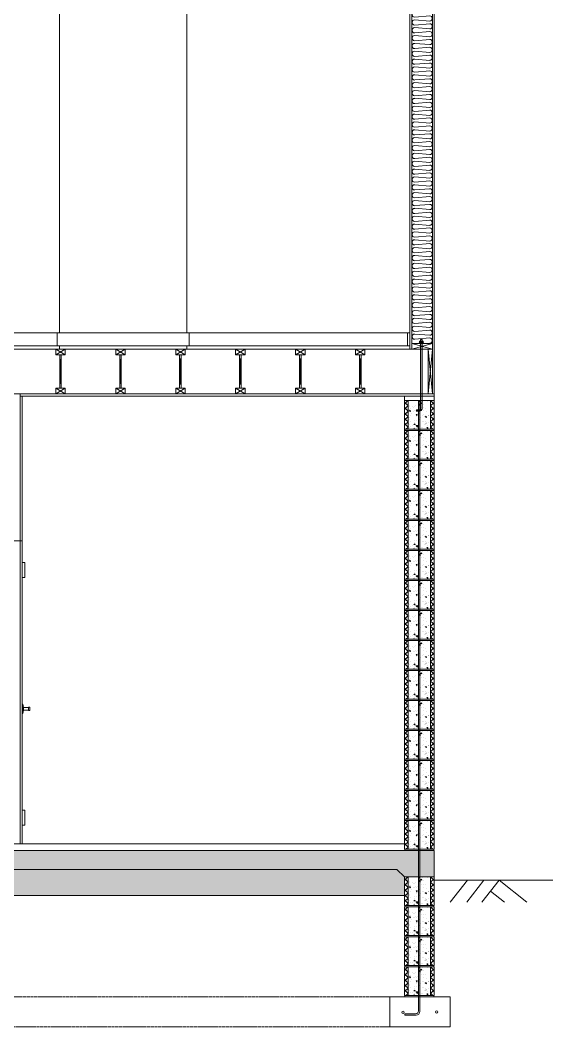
# Model space of a CAD drawing. Header units: inches. Extents: x 99 to 15695, y -7208 to 2559.
# Drawn here: x 14168.6 to 14309.2, y -4393.2 to -4124.8 of the extents above; entities that cross this region are included whole.
import ezdxf

# ---------------------------------------------------------------- set-up
doc = ezdxf.new("R2010")
doc.units = ezdxf.units.IN
doc.header["$LTSCALE"] = 96
doc.header["$MEASUREMENT"] = 0
doc.linetypes.add('Dash', pattern=[0.225, 0.15, -0.075])
doc.layers.get('0').update_dxf_attribs({"lineweight": 5})
for name, color, linetype, lineweight in [('Common', 4, 'Continuous', 5), ('Dimensions', 7, 'Continuous', 0), ('Section', 6, 'Continuous', 20)]:
    doc.layers.add(name, color=color, linetype=linetype, lineweight=lineweight)
doc.layers.add('Hatch', color=7, linetype='Continuous', lineweight=0, true_color=0x919191)
doc.layers.add('Insulate', color=7, linetype='Continuous', lineweight=0, true_color=0x918d8e)

# ---------------------------------------------------------------- blocks, each defined once
blk = doc.blocks.new('*U401')
at = {"layer": 'Insulate', "transparency": 33554687}
for p, q in [((2, -0.17), (-2, 0.17)), ((-2, -1.22), (2, -0.87))]:
    blk.add_line(p, q, dxfattribs=at)
for centre, start, end in [((-2, -0.52), 90, 270), ((2, 0.52), 270, 90)]:
    blk.add_arc(centre, 0.696, start, end, dxfattribs=at)
blk = doc.blocks.new('*U402')
at = {"layer": 'Insulate', "color": 0, "linetype": 'ByBlock', "lineweight": -2, "transparency": 16777216}
for p in [(0, 0), (0, -2.09), (0, -4.19), (0, -6.28), (0, -8.38), (0, -10.47), (0, -12.57), (0, -14.66), (0, -16.76), (0, -18.85), (0, -20.95), (0, -23.04), (0, -25.14), (0, -27.23), (0, -29.32), (0, -31.42), (0, -33.51), (0, -35.61), (0, -37.7), (0, -39.8), (0, -41.89), (0, -43.99), (0, -46.08), (0, -48.18), (0, -50.27), (0, -52.36), (0, -54.46), (0, -56.55), (0, -58.65), (0, -60.74), (0, -62.84), (0, -64.93), (0, -67.03), (0, -69.12), (0, -71.22), (0, -73.31), (0, -75.41), (0, -77.5), (0, -79.59), (0, -81.69), (0, -83.78), (0, -85.88), (0, -87.97), (0, -90.07), (0, -92.16), (0, -94.26), (0, -96.35), (0, -98.45), (0, -100.54), (0, -102.63)]:
    blk.add_blockref('*U401', p, dxfattribs=at)
blk = doc.blocks.new('-CAD Details ToolKit_ 8_ CMU w_ Grout')
at = {"layer": 'Common', "transparency": 33554687}
for points in [[(-3.81, 0.01), (-3.81, 7.62), (-2.81, 7.62), (-2.81, 0.01)], [(-3.69, 7.62), (-3.69, 8), (4.06, 8), (4.06, 7.62)], [(-2.81, 0.01), (-2.81, 7.62), (3.19, 7.62), (3.19, 0.01)], [(3.19, 0.01), (3.19, 7.62), (4.19, 7.62), (4.19, 0.01)]]:
    blk.add_lwpolyline(points, close=True, dxfattribs=at)
at = {"layer": 'Hatch', "transparency": 33554687}
for p, q in [((-3.81, 7.5), (-3.8, 7.52)), ((-3.81, 6.64), (-3.66, 6.49)), ((-3.81, 6.09), (-3.63, 6.27)), ((-3.8, 7.52), (-3.69, 7.62)), ((-2.81, 5.64), (-3.66, 6.49)), ((-3.63, 6.27), (-2.81, 7.09)), ((-3.47, 5.02), (-2.81, 5.67)), ((-3.38, 7.62), (-2.81, 7.06)), ((-2.81, 7.55), (-2.81, 7.55)), ((-2.81, 7.43), (-2.81, 7.43)), ((-2.81, 6.83), (-2.81, 6.83)), ((-2.81, 5.93), (-2.81, 5.93)), ((-2.81, 5.84), (-2.81, 5.84)), ((-2.76, 7.59), (-2.76, 7.59)), ((-2.71, 7.62), (-2.71, 7.62)), ((-2.62, 6.85), (-2.62, 6.85)), ((-2.57, 6.12), (-2.57, 6.12)), ((-2.54, 7.26), (-2.54, 7.26)), ((-2.32, 6.31), (-2.32, 6.31)), ((-2.29, 6.89), (-2.29, 6.89)), ((-2.24, 5.48), (-2.24, 5.48)), ((-1.69, 6.72), (-1.69, 6.72)), ((-1.39, 7.52), (-1.3, 7.62)), ((-1.39, 7.52), (-1.09, 7.5)), ((-1.27, 6.39), (-0.92, 6.52)), ((-1.27, 6.39), (-1.02, 6.22)), ((-1.13, 5.9), (-1.13, 5.9)), ((-1.09, 7.5), (-1.11, 7.62)), ((-1.04, 7.06), (-1.04, 7.06)), ((-1.02, 6.22), (-0.92, 6.52)), ((-0.66, 6.7), (-0.27, 7.1)), ((-0.66, 6.7), (-0.22, 6.63)), ((-0.22, 6.63), (-0.27, 7.1)), ((0.24, 6.66), (0.24, 6.66)), ((0.38, 7.25), (0.38, 7.25)), ((0.45, 7.62), (0.45, 7.62)), ((0.86, 7.13), (0.86, 7.13)), ((0.96, 5.59), (0.96, 5.59)), ((0.99, 7.13), (0.99, 7.13)), ((1.29, 5.57), (1.29, 5.57)), ((1.29, 5.57), (1.29, 5.57)), ((1.44, 6.31), (1.44, 6.31)), ((1.5, 7.62), (1.5, 7.62)), ((1.51, 6.27), (1.51, 6.27)), ((1.71, 6.14), (1.71, 6.14)), ((1.71, 6.14), (1.71, 6.14)), ((1.77, 6.21), (1.77, 6.21)), ((1.77, 6.21), (1.77, 6.21)), ((1.82, 5.64), (1.82, 5.64)), ((1.86, 6.33), (1.86, 6.33)), ((1.86, 6.33), (1.86, 6.33)), ((1.87, 7.62), (1.87, 7.62)), ((1.98, 5.97), (1.98, 5.97)), ((2, 6.2), (2, 6.2)), ((2.02, 7.53), (2.02, 7.53)), ((2.2, 7.21), (2.44, 7.5)), ((2.2, 7.21), (2.49, 7.18)), ((2.23, 6), (2.23, 6)), ((2.28, 6.6), (2.28, 6.6)), ((2.5, 7.2), (2.44, 7.5)), ((2.49, 7.18), (2.5, 7.18)), ((2.5, 7.18), (2.5, 7.2)), ((2.51, 7.22), (2.51, 7.22)), ((2.51, 7.22), (2.51, 7.22)), ((2.58, 7.17), (2.58, 7.17)), ((2.69, 5.75), (2.69, 5.75)), ((3.14, 7.56), (3.14, 7.56)), ((3.14, 7.56), (3.14, 7.56)), ((3.16, 7.56), (3.16, 7.56)), ((3.19, 7.57), (3.19, 7.57)), ((3.19, 7.06), (3.25, 7.12)), ((3.27, 7.01), (3.19, 7.09)), ((3.19, 7.02), (3.19, 7.02)), ((3.19, 7.01), (3.19, 7.01)), ((3.19, 5.64), (3.42, 5.87)), ((3.19, 5.67), (3.48, 5.38)), ((3.19, 5.44), (3.19, 5.44)), ((3.19, 5.39), (3.19, 5.39)), ((3.25, 7.12), (3.76, 7.62)), ((3.27, 7.01), (4.19, 6.09)), ((3.42, 5.87), (4.19, 6.64)), ((4.19, 4.67), (3.48, 5.38)), ((4.19, 7.5), (4.06, 7.62)), ((-3.81, 5.23), (-3.45, 4.86)), ((-3.81, 4.67), (-3.47, 5.02)), ((-3.81, 3.81), (-3.24, 3.24)), ((-3.81, 3.26), (-3.31, 3.77)), ((-2.81, 4.23), (-3.45, 4.86)), ((-3.31, 3.77), (-2.81, 4.26)), ((-3.24, 3.24), (-2.81, 2.81)), ((-3.14, 2.52), (-2.81, 2.84)), ((-2.81, 4.31), (-2.81, 4.31)), ((-2.81, 4.26), (-2.81, 4.26)), ((-2.81, 3.23), (-2.81, 3.23)), ((-2.81, 2.7), (-2.81, 2.7)), ((-2.63, 2.83), (-2.63, 2.83)), ((-2.6, 4.48), (-2.6, 4.48)), ((-2.48, 2.76), (-2.13, 2.9)), ((-2.48, 2.76), (-2.24, 2.6)), ((-2.45, 2.98), (-2.45, 2.98)), ((-2.38, 4.64), (-2.38, 4.64)), ((-2.36, 5.09), (-2.36, 5.09)), ((-2.29, 3.93), (-2.29, 3.93)), ((-2.24, 2.6), (-2.13, 2.9)), ((-1.83, 3.36), (-1.83, 3.36)), ((-1.37, 2.95), (-1.37, 2.95)), ((-1.2, 2.79), (-1.2, 2.79)), ((-0.99, 5.27), (-0.99, 5.27)), ((-0.69, 3.76), (-0.45, 4.05)), ((-0.69, 3.76), (-0.39, 3.73)), ((-0.68, 2.9), (-0.68, 2.9)), ((-0.68, 2.9), (-0.68, 2.9)), ((-0.51, 5.34), (-0.51, 5.34)), ((-0.46, 4.35), (-0.46, 4.35)), ((-0.39, 3.73), (-0.45, 4.05)), ((-0.18, 3.57), (-0.18, 3.57)), ((-0.18, 3.57), (-0.18, 3.57)), ((0.12, 3.33), (0.12, 3.33)), ((0.18, 4.99), (0.18, 4.99)), ((0.4, 3.65), (0.4, 3.65)), ((0.46, 4.44), (0.46, 4.44)), ((0.46, 4.44), (0.46, 4.44)), ((1.05, 3.91), (1.05, 3.91)), ((1.38, 3.78), (1.38, 3.78)), ((1.42, 2.71), (1.42, 2.71)), ((1.45, 4.35), (1.45, 4.35)), ((1.72, 4.38), (2.07, 4.51)), ((1.72, 4.38), (1.97, 4.21)), ((1.97, 4.21), (2.07, 4.51)), ((1.98, 3.05), (1.98, 3.05)), ((2.63, 3.94), (2.63, 3.94)), ((2.67, 3.94), (2.67, 3.94)), ((2.7, 3.95), (2.7, 3.95)), ((2.71, 3.92), (2.71, 3.92)), ((3.19, 4.23), (3.58, 4.62)), ((3.19, 4.26), (3.7, 3.75)), ((3.19, 3.97), (3.19, 3.97)), ((3.19, 3.85), (3.19, 3.85)), ((3.19, 3.78), (3.19, 3.78)), ((3.19, 2.81), (3.75, 3.37)), ((3.91, 2.12), (3.19, 2.84)), ((3.58, 4.62), (4.19, 5.23)), ((4.19, 3.26), (3.7, 3.75)), ((3.75, 3.37), (4.19, 3.81)), ((-3.81, 1.84), (-3.14, 2.52)), ((-3.02, 1.61), (-3.81, 2.4)), ((-3.81, 0.43), (-2.98, 1.27)), ((-2.84, 0.01), (-3.81, 0.98)), ((-3.02, 1.61), (-2.81, 1.4)), ((-2.98, 1.27), (-2.81, 1.43)), ((-2.82, 0.01), (-2.81, 0.02)), ((-2.81, 1.43), (-2.81, 1.43)), ((-2.81, 1.08), (-2.81, 1.08)), ((-2.81, 0.02), (-2.81, 0.02)), ((-2.66, 1.19), (-2.66, 1.19)), ((-2.51, 1.31), (-2.51, 1.31)), ((-2.38, 1.49), (-2.38, 1.49)), ((-2.35, 2.37), (-2.35, 2.37)), ((-2.13, 2.24), (-2.13, 2.24)), ((-1.65, 1.58), (-1.65, 1.58)), ((-1.65, 1.58), (-1.65, 1.58)), ((-1.48, 1.82), (-1.48, 1.82)), ((-1.48, 1.82), (-1.48, 1.82)), ((-1.01, 1.67), (-1.01, 1.67)), ((-0.94, 2.55), (-0.94, 2.55)), ((-0.94, 2.55), (-0.94, 2.55)), ((-0.79, 1.38), (-0.79, 1.38)), ((-0.33, 2.67), (-0.33, 2.67)), ((0, 1), (0.39, 1.41)), ((0, 1), (0.44, 0.93)), ((0.01, 0.01), (0.24, 0.29)), ((0.01, 0.01), (0.01, 0.01)), ((0.06, 1.81), (0.06, 1.81)), ((0.06, 1.66), (0.06, 1.66)), ((0.07, 0.01), (0.07, 0.01)), ((0.09, 1.61), (0.09, 1.61)), ((0.29, 0.01), (0.24, 0.29)), ((0.44, 0.93), (0.39, 1.41)), ((0.5, 0.75), (0.85, 0.88)), ((0.5, 0.75), (0.75, 0.58)), ((0.75, 0.58), (0.85, 0.88)), ((0.77, 1.98), (0.77, 1.98)), ((1.1, 0.14), (1.1, 0.14)), ((1.32, 1.97), (1.32, 1.97)), ((1.36, 0.01), (1.36, 0.01)), ((1.39, 1.07), (1.39, 1.07)), ((1.74, 0.1), (1.74, 0.1)), ((1.88, 2.05), (1.88, 2.05)), ((2.12, 0.01), (2.12, 0.01)), ((2.46, 0.27), (2.46, 0.27)), ((3.19, 2.17), (3.19, 2.17)), ((3.19, 2.16), (3.19, 2.16)), ((3.19, 1.4), (3.91, 2.12)), ((4.12, 0.5), (3.19, 1.43)), ((3.19, 0.54), (3.19, 0.54)), ((3.19, 0.37), (3.19, 0.37)), ((3.2, 0.01), (3.19, 0.03)), ((3.2, 0.01), (4.07, 0.87)), ((3.91, 2.12), (4.19, 2.4)), ((3.91, 2.12), (4.19, 1.84)), ((4.07, 0.87), (4.19, 0.98)), ((4.19, 0.43), (4.12, 0.5))]:
    blk.add_line(p, q, dxfattribs=at)
blk = doc.blocks.new('*U403')
at = {"transparency": 33554687, "rotation": 180}
blk.add_blockref('-CAD Details ToolKit_ 8_ CMU w_ Grout', (0.19, 4), dxfattribs=at)
blk = doc.blocks.new('*U404')
at = {"layer": 'Common', "color": 0, "linetype": 'ByBlock', "lineweight": -2, "transparency": 16777216}
for p in [(0, 112), (0, 104), (0, 96), (0, 88), (0, 80), (0, 72), (0, 64), (0, 56), (0, 48), (0, 40), (0, 32), (0, 24), (0, 16), (0, 8), (0, 0)]:
    blk.add_blockref('*U403', p, dxfattribs=at)
blk = doc.blocks.new('-CAD Details ToolKit_Cast-in-Place Anchor Bolt')
at = {"color": 9, "true_color": 0xc0c0c0, "transparency": 33554687}
for points in [[(0.38, 9), (-0.98, 9), (0.38, 9), (-0.98, 9.14)], [(-0.98, 9.14), (0.38, 9.14), (-0.98, 9.14), (0.38, 9)], [(0.2, 9.14), (-0.8, 9.14), (0.2, 9.14), (-0.8, 9.64)], [(-0.8, 9.64), (0.2, 9.64), (-0.8, 9.64), (0.2, 9.14)]]:
    blk.add_solid(points, dxfattribs=at)
at = {"color": 9, "lineweight": 0, "true_color": 0xc0c0c0, "transparency": 33554687}
for points in [[(-0.12, -8.41), (-0.52, -8.39), (-0.12, -8.41), (-0.12, 10.06)], [(-0.12, 10.06), (-0.52, -8.39), (-0.12, 10.06), (-0.52, 10.06)], [(-0.12, -8.41), (-0.52, -8.44), (-0.12, -8.41), (-0.52, -8.39)], [(-0.12, -8.41), (-0.12, -8.44), (-0.12, -8.41), (-0.52, -8.44)], [(-0.12, -8.44), (-0.5, -8.52), (-0.12, -8.44), (-0.52, -8.44)], [(-0.11, -8.47), (-0.5, -8.52), (-0.11, -8.47), (-0.12, -8.44)], [(-0.48, -8.6), (-0.5, -8.52), (-0.48, -8.6), (-0.11, -8.47)], [(-0.11, -8.47), (-0.1, -8.5), (-0.11, -8.47), (-0.48, -8.6)], [(-0.1, -8.5), (-0.44, -8.68), (-0.1, -8.5), (-0.48, -8.6)], [(-0.09, -8.52), (-0.44, -8.68), (-0.09, -8.52), (-0.1, -8.5)], [(-0.39, -8.75), (-0.44, -8.68), (-0.39, -8.75), (-0.09, -8.52)], [(-0.08, -8.54), (-0.39, -8.75), (-0.08, -8.54), (-0.09, -8.52)], [(-0.34, -8.81), (-0.39, -8.75), (-0.34, -8.81), (-0.08, -8.54)], [(-0.06, -8.56), (-0.34, -8.81), (-0.06, -8.56), (-0.08, -8.54)], [(-0.27, -8.87), (-0.34, -8.81), (-0.27, -8.87), (-0.06, -8.56)], [(-0.04, -8.58), (-0.27, -8.87), (-0.04, -8.58), (-0.06, -8.56)], [(-0.2, -8.91), (-0.27, -8.87), (-0.2, -8.91), (-0.04, -8.58)], [(-0.02, -8.6), (-0.2, -8.91), (-0.02, -8.6), (-0.04, -8.58)], [(-0.13, -8.95), (-0.2, -8.91), (-0.13, -8.95), (-0.02, -8.6)], [(0.01, -8.61), (-0.13, -8.95), (0.01, -8.61), (-0.02, -8.6)], [(0.04, -8.62), (-0.13, -8.95), (0.04, -8.62), (0.01, -8.61)], [(-0.05, -8.98), (-0.13, -8.95), (-0.05, -8.98), (0.04, -8.62)], [(0.06, -8.63), (-0.05, -8.98), (0.06, -8.63), (0.04, -8.62)], [(0.03, -8.99), (-0.05, -8.98), (0.03, -8.99), (0.06, -8.63)], [(0.06, -8.63), (0.1, -9), (0.06, -8.63), (0.03, -8.99)], [(0.06, -8.63), (0.98, -8.63), (0.06, -8.63), (0.1, -9)], [(0.98, -8.63), (0.98, -9), (0.98, -8.63), (0.1, -9)]]:
    blk.add_solid(points, dxfattribs=at)
at = {"layer": 'Common', "transparency": 33554687}
for points in [[(-0.98, 9), (-0.98, 9.14), (0.38, 9.14), (0.38, 9)], [(-0.8, 9.14), (-0.8, 9.64), (0.2, 9.64), (0.2, 9.14)]]:
    blk.add_lwpolyline(points, close=True, dxfattribs=at)
blk.add_lwpolyline([(-0.12, 10.06), (-0.12, -8.41, 0.375648), (0.06, -8.63), (0.98, -8.63), (0.98, -9), (0.1, -9, -0.389407), (-0.52, -8.39), (-0.52, 10.06)], format="xyb", close=True, dxfattribs=at)

msp = doc.modelspace()

# ---------------------------------------------------------------- hatches: boundary and pattern name
at = {"layer": 'Hatch'}
h = msp.add_hatch(dxfattribs=at)
h.set_pattern_fill('AR-CONC', color=256, scale=0.5, angle=720)
h.set_pattern_definition([(50, (6766.4657, -6910.5332), (3.5863009, -0.3137607), [0.375, -4.125]), (355, (6766.4657, -6910.5332), (-0.6937567, 3.7609607), [0.3, -3.3]), (100.451444, (6766.7646, -6910.5594), (2.8925442, 3.4472), [0.318701, -3.5057106]), (46.1842, (6766.4657, -6909.5332), (5.3362067, -0.8275964), [0.5625, -6.1875]), (96.635635, (6766.9104, -6909.602), (4.6733097, 4.870593), [0.4780517, -5.2585688]), (351.18416, (6766.4657, -6909.533), (4.6733097, 4.870593), [0.45, -4.95]), (21, (6766.9657, -6909.7832), (2.9845353, -2.0130945), [0.375, -4.125]), (326, (6766.9657, -6909.7832), (1.2165767, 3.6257502), [0.3, -3.3]), (71.451445, (6767.2144, -6909.951), (4.2011119, 1.6126558), [0.318701, -3.5057106]), (37.5, (6766.4657, -6910.5332), (0.06079928, 1.66446927), [0, -3.26, 0, -3.35, 0, -3.3125]), (7.5, (6766.4657, -6910.5332), (1.3153477, 1.97205856), [0, -1.91, 0, -3.185, 0, -1.2625]), (327.5, (6765.3507, -6910.5332), (2.66911218, -0.11277436), [0, -1.25, 0, -3.9, 0, -5.175]), (317.5, (6764.8507, -6910.5332), (2.91593085, 0.5005249), [0, -1.625, 0, -2.59, 0, -3.675])])
edge = h.paths.add_edge_path()
edge.add_line((14279.15, -4346.21), (13799.15, -4346.21))
edge.add_line((13799.15, -4346.21), (13799.15, -4353.22))
edge.add_line((13799.15, -4353.22), (13807.12, -4353.22))
edge.add_line((13807.12, -4353.22), (13809.16, -4351.21))
edge.add_line((13809.16, -4351.21), (13963.86, -4351.21))
edge.add_line((13963.86, -4351.21), (13965.83, -4351.25))
edge.add_line((13965.83, -4351.25), (13973.29, -4351.25))
edge.add_line((13973.29, -4351.25), (13975.27, -4351.21))
edge.add_line((13975.27, -4351.21), (14049.69, -4351.21))
edge.add_line((14049.69, -4351.21), (14051.67, -4351.25))
edge.add_line((14051.67, -4351.25), (14119.71, -4351.25))
edge.add_line((14119.71, -4351.25), (14122.52, -4351.25))
edge.add_line((14122.52, -4351.25), (14269.17, -4351.21))
edge.add_line((14269.17, -4351.21), (14271.15, -4353.21))
edge.add_line((14271.15, -4353.21), (14279.15, -4353.21))
edge.add_line((14279.15, -4353.21), (14279.15, -4346.21))
h = msp.add_hatch(dxfattribs=at)
h.set_pattern_fill('GRAVEL', color=256, scale=5, angle=720)
h.set_pattern_definition([(228.0127875, (6770.0657, -6905.54266), (-40, -45), [0.67268, -66.5954402]), (184.9697407, (6769.61572, -6906.04266), (60, 5), [1.15434, -114.2796238]), (132.510447, (6768.46572, -6906.14266), (50, -55), [0.81394, -80.580163]), (267.273689, (6766.51572, -6907.39266), (5, 100), [1.05119, -104.0677902]), (292.8336542, (6766.46572, -6908.44266), (-25, 60), [1.030775, -102.0468656]), (357.273689, (6766.86572, -6909.39266), (-100, 5), [1.05119, -104.0677902]), (37.6942405, (6767.91572, -6909.44266), (-65, -50), [1.390145, -137.6242427]), (72.2553284, (6769.01572, -6908.59266), (35, 110), [1.31244, -129.9316075]), (121.4295656, (6769.41572, -6907.34266), (-40, 65), [1.05475, -104.4203655]), (175.2363583, (6768.8657, -6906.44266), (55, -5), [1.20416, -59.003813]), (222.3974378, (6767.66572, -6906.34266), (-60, -55), [1.55724, -154.166875]), (138.814075, (6771.4657, -6907.44266), (-35, 30), [0.531505, -52.619224]), (171.4692344, (6771.06572, -6907.09266), (65, -10), [1.011185, -100.107557]), (225, (6770.0657, -6906.9427), (-3e-15, -5), [0.707105, -6.3639628]), (203.1985905, (6769.7157, -6906.34266), (25, 10), [0.38079, -37.6980755]), (291.80141, (6769.3657, -6906.4927), (-5, 15), [0.538515, -26.387309]), (30.963757, (6769.5657, -6906.9927), (15, 10), [0.874645, -28.2801145]), (161.565051, (6770.3157, -6906.5427), (10, -5), [0.632455, -15.1789333]), (16.3895403, (6766.46572, -6906.49266), (50, 15), [0.886, -87.7142257]), (70.346176, (6767.3157, -6906.24266), (-20, -55), [0.743305, -73.5870387]), (293.1985905, (6770.3157, -6905.54266), (-10, 25), [0.761575, -37.3172905]), (343.6104597, (6770.61572, -6906.24266), (-50, 15), [0.886, -87.7142257]), (339.443955, (6766.4657, -6909.59266), (-25, 10), [0.8544, -41.8656187]), (294.7751406, (6767.2657, -6909.89266), (-25, 55), [0.71589, -70.8732153]), (66.8014095, (6770.3657, -6910.54266), (10, 25), [0.761575, -37.3172905]), (17.3540246, (6770.66572, -6909.84266), (-65, -20), [0.838155, -82.977118]), (69.443955, (6767.9157, -6910.54266), (-10, -25), [0.4272, -42.2928187]), (101.309932, (6770.0657, -6910.5427), (-5, 20), [0.25495, -25.2401476]), (165.963757, (6770.0157, -6910.2927), (15, -5), [1.030775, -19.584753]), (186.009006, (6769.01572, -6910.04266), (50, 5), [0.95525, -94.569616]), (303.690068, (6769.5657, -6907.4427), (-5, 10), [0.72111, -17.3066464]), (353.1572266, (6769.96572, -6908.04266), (85, -10), [1.25897, -124.637813]), (60.945396, (6771.2157, -6908.19266), (-20, -35), [0.51478, -50.9633707]), (90, (6771.4657, -6907.7427), (-5, 5), [0.3, -4.7]), (120.256437, (6768.9157, -6909.89266), (20, -35), [0.69462, -68.7676]), (48.0127875, (6768.5657, -6909.29266), (40, 45), [1.34536, -65.9227602]), (0, (6769.4657, -6908.2927), (5, 5), [1.3, -3.7]), (325.3048465, (6770.76572, -6908.29266), (50, -35), [0.79057, -78.2663715]), (254.054604, (6771.4157, -6908.74266), (-5, -20), [0.72801, -35.6725394]), (207.6459754, (6771.21572, -6909.44266), (-95, -50), [1.185325, -117.347371]), (175.4260787, (6770.16572, -6909.99266), (-65, 5), [1.253995, -124.145367])])
h.paths.add_polyline_path([(14271.15, -4353.22), (14269.17, -4351.22), (13809.16, -4351.22), (13807.12, -4353.23), (13807.12, -4358.22), (14271.15, -4358.22)])

# ---------------------------------------------------------------- linework, layer by layer
at = {"layer": 'Common'}
for p, q in [((14272.65, -4212.56), (14272.65, -4101.95)), ((14273.15, -4101.95), (14273.15, -4212.56)), ((14278.65, -4224.43), (14278.65, -4101.95)), ((14279.15, -4212.56), (14279.15, -4102.33)), ((14179.15, -4104.56), (14179.15, -4208.18)), ((14213.15, -4208.18), (14213.15, -4104.56)), ((14272.65, -4180.56), (14272.65, -4132.56)), ((14279.15, -4192.56), (14279.15, -4132.56)), ((14098.65, -4208.18), (14272.65, -4208.18)), ((14178.52, -4211.68), (14178.52, -4208.18)), ((14213.77, -4208.18), (14213.77, -4211.68)), ((14272.02, -4211.68), (14272.02, -4208.18)), ((13805.65, -4211.68), (14272.65, -4211.68)), ((14272.65, -4211.68), (14098.65, -4211.68)), ((14179.15, -4211.68), (14179.15, -4212.56)), ((14179.15, -4212.56), (14179.15, -4211.68)), ((14213.15, -4211.68), (14213.15, -4212.56)), ((14213.15, -4211.68), (14213.15, -4212.56)), ((14272.65, -4211.68), (14272.65, -4212.56)), ((14272.65, -4212.56), (13805.65, -4212.56)), ((14097.02, -4212.56), (14278.65, -4212.56)), ((14178.15, -4212.56), (14178.15, -4214.06)), ((14180.65, -4212.56), (14178.15, -4214.06)), ((14180.65, -4214.06), (14178.15, -4212.56)), ((14178.15, -4214.06), (14178.15, -4212.56)), ((14178.15, -4212.56), (14180.65, -4212.56)), ((14178.15, -4214.06), (14180.65, -4214.06)), ((14180.65, -4214.06), (14178.15, -4214.06)), ((14179.21, -4214.06), (14179.21, -4222.93)), ((14179.59, -4214.06), (14179.21, -4222.93)), ((14179.59, -4222.93), (14179.21, -4214.06)), ((14179.21, -4222.93), (14179.21, -4214.06)), ((14179.21, -4214.06), (14179.59, -4214.06)), ((14179.59, -4214.06), (14179.59, -4222.93)), ((14179.59, -4214.06), (14179.59, -4222.93)), ((14180.65, -4212.56), (14180.65, -4214.06)), ((14180.65, -4212.56), (14180.65, -4214.06)), ((14194.15, -4212.56), (14194.15, -4214.06)), ((14196.65, -4212.56), (14194.15, -4214.06)), ((14196.65, -4214.06), (14194.15, -4212.56)), ((14194.15, -4214.06), (14194.15, -4212.56)), ((14194.15, -4212.56), (14196.65, -4212.56)), ((14194.15, -4214.06), (14196.65, -4214.06)), ((14196.65, -4214.06), (14194.15, -4214.06)), ((14195.21, -4214.06), (14195.21, -4222.93)), ((14195.59, -4214.06), (14195.21, -4222.93)), ((14195.59, -4222.93), (14195.21, -4214.06)), ((14195.21, -4222.93), (14195.21, -4214.06)), ((14195.21, -4214.06), (14195.59, -4214.06)), ((14195.59, -4214.06), (14195.59, -4222.93)), ((14195.59, -4214.06), (14195.59, -4222.93)), ((14196.65, -4212.56), (14196.65, -4214.06)), ((14196.65, -4212.56), (14196.65, -4214.06)), ((14210.15, -4212.56), (14210.15, -4214.06)), ((14212.65, -4212.56), (14210.15, -4214.06)), ((14212.65, -4214.06), (14210.15, -4212.56)), ((14210.15, -4214.06), (14210.15, -4212.56)), ((14210.15, -4212.56), (14212.65, -4212.56)), ((14210.15, -4214.06), (14212.65, -4214.06)), ((14212.65, -4214.06), (14210.15, -4214.06)), ((14211.21, -4214.06), (14211.21, -4222.93)), ((14211.59, -4214.06), (14211.21, -4222.93)), ((14211.59, -4222.93), (14211.21, -4214.06)), ((14211.21, -4222.93), (14211.21, -4214.06)), ((14211.21, -4214.06), (14211.59, -4214.06)), ((14211.59, -4214.06), (14211.59, -4222.93)), ((14211.59, -4214.06), (14211.59, -4222.93)), ((14212.65, -4212.56), (14212.65, -4214.06)), ((14226.15, -4212.56), (14226.15, -4214.06)), ((14228.65, -4212.56), (14226.15, -4214.06)), ((14228.65, -4214.06), (14226.15, -4212.56)), ((14226.15, -4214.06), (14226.15, -4212.56)), ((14226.15, -4212.56), (14228.65, -4212.56)), ((14226.15, -4214.06), (14228.65, -4214.06)), ((14228.65, -4214.06), (14226.15, -4214.06)), ((14227.21, -4214.06), (14227.21, -4222.93)), ((14227.59, -4214.06), (14227.21, -4222.93)), ((14227.59, -4222.93), (14227.21, -4214.06)), ((14227.21, -4222.93), (14227.21, -4214.06)), ((14227.21, -4214.06), (14227.59, -4214.06)), ((14227.59, -4214.06), (14227.59, -4222.93)), ((14227.59, -4214.06), (14227.59, -4222.93)), ((14228.65, -4212.56), (14228.65, -4214.06)), ((14228.65, -4212.56), (14228.65, -4214.06)), ((14242.15, -4214.06), (14242.15, -4212.56)), ((14244.65, -4212.56), (14242.15, -4214.06)), ((14244.65, -4214.06), (14242.15, -4212.56)), ((14242.15, -4214.06), (14242.15, -4212.56)), ((14242.15, -4212.56), (14244.65, -4212.56)), ((14244.65, -4214.06), (14242.15, -4214.06)), ((14244.65, -4214.06), (14242.15, -4214.06)), ((14243.21, -4222.93), (14243.21, -4214.06)), ((14243.59, -4214.06), (14243.21, -4222.93)), ((14243.59, -4222.93), (14243.21, -4214.06)), ((14243.21, -4222.93), (14243.21, -4214.06)), ((14243.21, -4214.06), (14243.59, -4214.06)), ((14243.59, -4214.06), (14243.59, -4222.93)), ((14243.59, -4214.06), (14243.59, -4222.93)), ((14244.65, -4212.56), (14244.65, -4214.06)), ((14244.65, -4212.56), (14244.65, -4214.06)), ((14258.15, -4214.06), (14258.15, -4212.56)), ((14260.65, -4212.56), (14258.15, -4214.06)), ((14260.65, -4214.06), (14258.15, -4212.56)), ((14258.15, -4214.06), (14258.15, -4212.56)), ((14258.15, -4212.56), (14260.65, -4212.56)), ((14260.65, -4214.06), (14258.15, -4214.06)), ((14260.65, -4214.06), (14258.15, -4214.06)), ((14259.21, -4222.93), (14259.21, -4214.06)), ((14259.59, -4214.06), (14259.21, -4222.93)), ((14259.59, -4222.93), (14259.21, -4214.06)), ((14259.21, -4222.93), (14259.21, -4214.06)), ((14259.21, -4214.06), (14259.59, -4214.06)), ((14259.59, -4214.06), (14259.59, -4222.93)), ((14259.59, -4214.06), (14259.59, -4222.93)), ((14260.65, -4212.56), (14260.65, -4214.06)), ((14260.65, -4212.56), (14260.65, -4214.06)), ((14273.15, -4212.56), (14272.65, -4212.56)), ((14277.52, -4212.56), (14277.52, -4224.43)), ((14278.65, -4212.56), (14277.52, -4224.43)), ((14278.65, -4224.43), (14277.52, -4212.56)), ((14277.52, -4224.43), (14277.52, -4212.56)), ((14279.15, -4212.56), (14279.15, -4224.43)), ((14279.15, -4212.56), (14279.15, -4224.43)), ((14279.15, -4224.43), (13807.15, -4224.43)), ((14168.65, -4224.43), (14279.15, -4224.43)), ((14168.65, -4225.06), (14168.65, -4224.43)), ((14168.65, -4344.43), (14168.65, -4225.06)), ((14168.65, -4225.06), (14271.15, -4225.06)), ((14168.65, -4225.06), (14279.15, -4225.06)), ((14271.15, -4225.06), (14168.65, -4225.06)), ((14169.15, -4225.06), (14169.15, -4344.43)), ((14178.15, -4222.93), (14178.15, -4224.43)), ((14180.65, -4222.93), (14178.15, -4222.93)), ((14180.65, -4222.93), (14178.15, -4224.43)), ((14180.65, -4224.43), (14178.15, -4222.93)), ((14178.15, -4224.43), (14178.15, -4222.93)), ((14178.15, -4222.93), (14180.65, -4222.93)), ((14180.65, -4224.43), (14178.15, -4224.43)), ((14179.59, -4222.93), (14179.21, -4222.93)), ((14180.65, -4222.93), (14180.65, -4224.43)), ((14180.65, -4222.93), (14180.65, -4224.43)), ((14196.65, -4222.93), (14194.15, -4222.93)), ((14194.15, -4222.93), (14194.15, -4224.43)), ((14196.65, -4222.93), (14194.15, -4224.43)), ((14196.65, -4224.43), (14194.15, -4222.93)), ((14194.15, -4224.43), (14194.15, -4222.93)), ((14194.15, -4222.93), (14196.65, -4222.93)), ((14196.65, -4224.43), (14194.15, -4224.43)), ((14195.59, -4222.93), (14195.21, -4222.93)), ((14196.65, -4222.93), (14196.65, -4224.43)), ((14196.65, -4222.93), (14196.65, -4224.43)), ((14210.15, -4222.93), (14210.15, -4224.43)), ((14212.65, -4222.93), (14210.15, -4222.93)), ((14212.65, -4222.93), (14210.15, -4224.43)), ((14212.65, -4224.43), (14210.15, -4222.93)), ((14210.15, -4224.43), (14210.15, -4222.93)), ((14210.15, -4222.93), (14212.65, -4222.93)), ((14212.65, -4224.43), (14210.15, -4224.43)), ((14211.59, -4222.93), (14211.21, -4222.93)), ((14212.65, -4222.93), (14212.65, -4224.43)), ((14226.15, -4222.93), (14226.15, -4224.43)), ((14228.65, -4222.93), (14226.15, -4222.93)), ((14228.65, -4222.93), (14226.15, -4224.43)), ((14228.65, -4224.43), (14226.15, -4222.93)), ((14226.15, -4224.43), (14226.15, -4222.93)), ((14226.15, -4222.93), (14228.65, -4222.93)), ((14228.65, -4224.43), (14226.15, -4224.43)), ((14227.59, -4222.93), (14227.21, -4222.93)), ((14228.65, -4222.93), (14228.65, -4224.43)), ((14228.65, -4222.93), (14228.65, -4224.43)), ((14244.65, -4222.93), (14242.15, -4222.93)), ((14242.15, -4224.43), (14242.15, -4222.93)), ((14244.65, -4222.93), (14242.15, -4224.43)), ((14244.65, -4224.43), (14242.15, -4222.93)), ((14242.15, -4224.43), (14242.15, -4222.93)), ((14242.15, -4222.93), (14244.65, -4222.93)), ((14244.65, -4224.43), (14242.15, -4224.43)), ((14243.59, -4222.93), (14243.21, -4222.93)), ((14244.65, -4222.93), (14244.65, -4224.43)), ((14244.65, -4222.93), (14244.65, -4224.43)), ((14260.65, -4222.93), (14258.15, -4222.93)), ((14258.15, -4224.43), (14258.15, -4222.93)), ((14260.65, -4222.93), (14258.15, -4224.43)), ((14260.65, -4224.43), (14258.15, -4222.93)), ((14258.15, -4224.43), (14258.15, -4222.93)), ((14258.15, -4222.93), (14260.65, -4222.93)), ((14260.65, -4224.43), (14258.15, -4224.43)), ((14259.59, -4222.93), (14259.21, -4222.93)), ((14260.65, -4222.93), (14260.65, -4224.43)), ((14260.65, -4222.93), (14260.65, -4224.43)), ((14271.15, -4344.43), (14271.15, -4225.06)), ((14279.15, -4224.43), (14278.02, -4224.43)), ((14279.15, -4224.43), (14279.15, -4225.06)), ((14279.15, -4344.43), (14279.15, -4225.06)), ((14169.15, -4262.68), (14169.15, -4344.43)), ((14164.15, -4263.68), (14169.15, -4263.68)), ((14168.65, -4263.68), (14169.15, -4263.68)), ((14169.15, -4269.43), (14169.9, -4269.43)), ((14169.9, -4269.43), (14169.9, -4273.43)), ((14169.9, -4273.43), (14169.15, -4273.43)), ((14169.15, -4307.16), (14169.4, -4307.16)), ((14169.4, -4309.7), (14169.4, -4307.16)), ((14169.59, -4308.09), (14169.4, -4307.16)), ((14169.59, -4308.78), (14169.59, -4308.09)), ((14170.9, -4308.09), (14169.59, -4308.09)), ((14170.9, -4308.89), (14170.9, -4307.97)), ((14170.9, -4307.97), (14171.27, -4307.97)), ((14171.27, -4308.89), (14171.27, -4307.97)), ((14169.4, -4309.7), (14169.15, -4309.7)), ((14169.4, -4309.7), (14169.59, -4308.78)), ((14170.9, -4308.78), (14169.59, -4308.78)), ((14171.27, -4308.89), (14170.9, -4308.89)), ((14169.9, -4335.43), (14169.15, -4335.43)), ((14169.9, -4335.43), (14169.9, -4339.43)), ((14169.9, -4339.43), (14169.15, -4339.43)), ((13807.15, -4344.43), (14271.15, -4344.43)), ((14169.15, -4344.43), (14164.15, -4344.43)), ((14169.15, -4344.43), (14169.15, -4343.56))]:
    msp.add_line(p, q, dxfattribs=at)
at = {"layer": 'Common', "linetype": 'Continuous', "transparency": 33554687}
for p, q in [((14273.15, -4211.06), (14278.65, -4211.06)), ((14273.15, -4211.06), (14278.65, -4211.06)), ((14278.65, -4211.06), (14273.15, -4212.56)), ((14278.65, -4212.56), (14273.15, -4211.06))]:
    msp.add_line(p, q, dxfattribs=at)
at = {"layer": 'Common', "linetype": 'Dash', "ltscale": 0.01}
for p, q in [((13810.99, -4385.24), (14267.31, -4385.24)), ((14267.31, -4393.24), (13810.99, -4393.24))]:
    msp.add_line(p, q, dxfattribs=at)
at = {"layer": 'Common', "linetype": 'Continuous', "transparency": 33554687}
msp.add_lwpolyline([(14274.93, -4226.43), (14274.92, -4388.99, -0.459117), (14274.17, -4389.74), (14271.3, -4389.74), (14271.3, -4390.11), (14274.31, -4390.11, 0.404899), (14275.3, -4389.12), (14275.3, -4226.43)], format="xyb", close=True, dxfattribs=at)
for points in [[(14279.15, -4346.22), (13799.15, -4346.22), (13799.15, -4353.23)], [(14279.15, -4346.25), (13799.15, -4346.22), (13799.15, -4353.23), (13807.12, -4353.23), (13809.16, -4351.22), (13959.4, -4351.25), (13961.38, -4351.25), (13969.38, -4351.25), (13971.36, -4351.25), (14162.04, -4351.25), (14164.02, -4351.25), (14172.02, -4351.25), (14174, -4351.25), (14269.17, -4351.25), (14271.15, -4353.25), (14279.15, -4353.25), (14279.15, -4346.25)], [(14271.15, -4358.22), (13807.15, -4358.22)]]:
    msp.add_lwpolyline(points, dxfattribs=at)
msp.add_lwpolyline([(14267.31, -4385.24), (14267.31, -4393.24), (14283.36, -4393.24), (14283.36, -4385.24)], close=True, dxfattribs=at)
for centre in [(14279.8, -4389.24), (14270.81, -4389.34)]:
    msp.add_circle(centre, 0.312, dxfattribs=at)
at = {"layer": 'Dimensions'}
for p, q in [((14287.97, -4354.12), (14283.42, -4359.96)), ((14292.33, -4354.12), (14287.78, -4359.96)), ((14296.41, -4354.12), (14291.86, -4359.96)), ((14296.41, -4354.12), (14303.84, -4359.96)), ((14294.13, -4357.04), (14297.85, -4359.96))]:
    msp.add_line(p, q, dxfattribs=at)
at = {"layer": 'Section'}
msp.add_line((14279.15, -4354.12), (14367.95, -4354.12), dxfattribs=at)

# ---------------------------------------------------------------- block references
at = {"linetype": 'Continuous', "lineweight": 0, "transparency": 33554687, "xscale": -1}
msp.add_blockref('-CAD Details ToolKit_Cast-in-Place Anchor Bolt', (14275.37, -4220.06), dxfattribs=at)
at = {"transparency": 33554687, "xscale": -1, "rotation": 180}
for p in [(14274.96, -4353.24), (14274.96, -4361.24)]:
    msp.add_blockref('-CAD Details ToolKit_ 8_ CMU w_ Grout', p, dxfattribs=at)
at = {"linetype": 'Continuous', "lineweight": 0, "transparency": 33554687, "xscale": -1, "rotation": 180}
for p in [(14274.96, -4369.24), (14274.96, -4377.24)]:
    msp.add_blockref('-CAD Details ToolKit_ 8_ CMU w_ Grout', p, dxfattribs=at)
at = {"layer": 'Common', "xscale": -1}
msp.add_blockref('*U404', (14275.15, -4342.23), dxfattribs=at)
at = {"layer": 'Insulate', "extrusion": (0, 0, -1), "zscale": -1, "rotation": 180}
msp.add_blockref('*U402', (-14275.91, -4209.71), dxfattribs=at)

doc.saveas('drawing.dxf')
